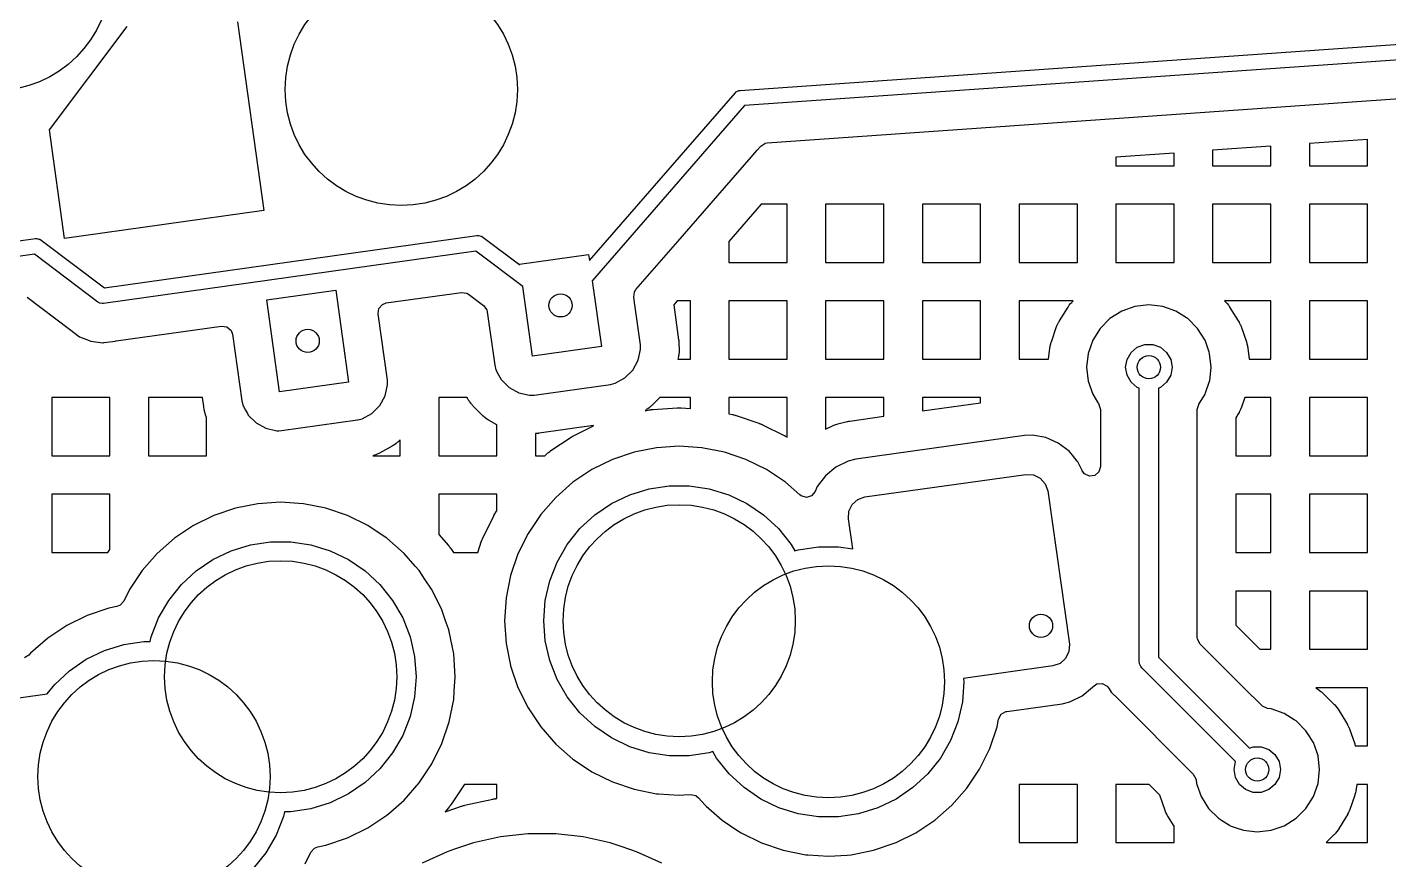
# Model space of a CAD drawing. Extents: x 2.49 to 8.57, y -5.87 to -1.87.
# Drawn here: x 3.616 to 4.308, y -4.379 to -3.956 of the extents above; entities that cross this region are included whole.
import ezdxf

# ---------------------------------------------------------------- set-up
doc = ezdxf.new("R2010")
doc.units = 0
doc.header["$MEASUREMENT"] = 0
doc.layers.add('BLACK', color=7, linetype='CONTINUOUS')

msp = doc.modelspace()

# ---------------------------------------------------------------- linework, layer by layer
at = {"layer": 'BLACK', "linetype": 'CONTINUOUS'}
for p, q in [((3.72276, -3.95286), (3.73623, -4.04871)), ((3.6271, -4.00772), (3.66674, -3.95511)), ((3.97856, -3.98767), (4.43261, -3.95592)), ((4.43479, -3.96366), (3.98074, -3.99541)), ((3.90182, -4.0742), (3.97587, -3.98901)), ((3.97587, -3.98901), (3.97643, -3.98848)), ((3.97643, -3.98848), (3.9778, -3.9878)), ((3.9778, -3.9878), (3.97856, -3.98767)), ((3.98074, -3.99541), (3.90327, -4.08453)), ((3.99227, -4.01436), (4.32616, -3.99101)), ((3.63486, -4.06296), (3.6271, -4.00772)), ((3.98706, -4.01817), (3.98893, -4.01602)), ((3.98893, -4.01602), (3.99095, -4.01473)), ((3.99095, -4.01473), (3.99125, -4.01454)), ((3.99125, -4.01454), (3.99227, -4.01436)), ((4.24843, -4.0161), (4.21882, -4.01817)), ((4.24843, -4.02598), (4.24843, -4.0161)), ((4.29764, -4.01266), (4.26804, -4.01473)), ((4.26804, -4.01473), (4.26804, -4.02598)), ((4.29764, -4.02598), (4.29764, -4.01266)), ((3.94678, -4.06451), (3.98407, -4.02161)), ((3.98407, -4.02161), (3.98706, -4.01817)), ((4.19922, -4.01954), (4.16961, -4.02161)), ((4.16961, -4.02161), (4.16961, -4.02598)), ((4.19922, -4.02598), (4.19922, -4.01954)), ((4.21882, -4.01817), (4.21882, -4.02598)), ((4.16961, -4.02598), (4.19922, -4.02598)), ((4.21882, -4.02598), (4.24843, -4.02598)), ((4.26804, -4.02598), (4.29764, -4.02598)), ((3.73623, -4.04871), (3.63486, -4.06296)), ((3.98921, -4.04559), (3.97276, -4.06451)), ((4.00237, -4.04559), (3.98921, -4.04559)), ((4.00237, -4.0752), (4.00237, -4.04559)), ((4.05158, -4.04559), (4.02197, -4.04559)), ((4.02197, -4.04559), (4.02197, -4.0752)), ((4.05158, -4.0752), (4.05158, -4.04559)), ((4.10079, -4.04559), (4.07119, -4.04559)), ((4.07119, -4.04559), (4.07119, -4.0752)), ((4.10079, -4.0752), (4.10079, -4.04559)), ((4.15001, -4.04559), (4.1204, -4.04559)), ((4.1204, -4.04559), (4.1204, -4.0752)), ((4.15001, -4.0752), (4.15001, -4.04559)), ((4.19922, -4.04559), (4.16961, -4.04559)), ((4.16961, -4.04559), (4.16961, -4.0752)), ((4.19922, -4.0752), (4.19922, -4.04559)), ((4.24843, -4.04559), (4.21882, -4.04559)), ((4.21882, -4.04559), (4.21882, -4.0752)), ((4.24843, -4.0752), (4.24843, -4.04559)), ((4.29764, -4.04559), (4.26804, -4.04559)), ((4.26804, -4.04559), (4.26804, -4.0752)), ((4.29764, -4.0752), (4.29764, -4.04559)), ((3.20281, -4.12169), (3.62, -4.06306)), ((3.62, -4.06306), (3.62077, -4.06303)), ((3.62077, -4.06303), (3.62181, -4.0633)), ((3.62181, -4.0633), (3.62225, -4.06341)), ((3.62225, -4.06341), (3.62291, -4.06382)), ((3.62291, -4.06382), (3.6552, -4.08815)), ((3.6552, -4.08815), (3.84459, -4.06153)), ((3.84459, -4.06153), (3.84537, -4.0615)), ((3.84537, -4.0615), (3.84655, -4.0618)), ((3.84655, -4.0618), (3.84685, -4.06188)), ((3.84685, -4.06188), (3.84751, -4.06229)), ((3.84751, -4.06229), (3.86636, -4.07649)), ((3.92549, -4.089), (3.94678, -4.06451)), ((3.97276, -4.06451), (3.97276, -4.0752)), ((3.61948, -4.07109), (3.20552, -4.12926)), ((3.65177, -4.09542), (3.61948, -4.07109)), ((3.84408, -4.06956), (3.65468, -4.09617)), ((3.86791, -4.08751), (3.84408, -4.06956)), ((3.86631, -4.07615), (3.9014, -4.07122)), ((3.9014, -4.07122), (3.90182, -4.0742)), ((3.86636, -4.07649), (3.86631, -4.07615)), ((3.97276, -4.0752), (4.00237, -4.0752)), ((4.02197, -4.0752), (4.05158, -4.0752)), ((4.07119, -4.0752), (4.10079, -4.0752)), ((4.1204, -4.0752), (4.15001, -4.0752)), ((4.16961, -4.0752), (4.19922, -4.0752)), ((4.21882, -4.0752), (4.24843, -4.0752)), ((4.26804, -4.0752), (4.29764, -4.0752)), ((3.90327, -4.08453), (3.90797, -4.11801)), ((3.61575, -4.09295), (3.63728, -4.10918)), ((3.73765, -4.09423), (3.77274, -4.0893)), ((3.77274, -4.0893), (3.77932, -4.13609)), ((3.79849, -4.09586), (3.83673, -4.09049)), ((3.83673, -4.09049), (3.83945, -4.09089)), ((3.83945, -4.09089), (3.84035, -4.09142)), ((3.84035, -4.09142), (3.84788, -4.09709)), ((3.87289, -4.12294), (3.86791, -4.08751)), ((3.92434, -4.09288), (3.92474, -4.09016)), ((3.92489, -4.0968), (3.92434, -4.09288)), ((3.92474, -4.09016), (3.92549, -4.089)), ((3.65242, -4.09582), (3.65177, -4.09542)), ((3.65273, -4.0959), (3.65242, -4.09582)), ((3.65391, -4.0962), (3.65273, -4.0959)), ((3.65468, -4.09617), (3.65391, -4.0962)), ((3.74423, -4.14102), (3.73765, -4.09423)), ((3.79434, -4.10137), (3.79474, -4.09865)), ((3.79474, -4.09865), (3.79655, -4.09658)), ((3.79655, -4.09658), (3.79849, -4.09586)), ((3.84788, -4.09709), (3.84792, -4.09712)), ((3.84792, -4.09712), (3.84956, -4.09933)), ((3.84956, -4.09933), (3.84981, -4.10034)), ((3.92775, -4.11713), (3.92489, -4.0968)), ((3.94643, -4.0948), (3.94469, -4.0968)), ((3.94469, -4.0968), (3.9472, -4.11466)), ((3.95316, -4.0948), (3.94643, -4.0948)), ((3.95316, -4.12441), (3.95316, -4.0948)), ((4.00237, -4.0948), (3.97276, -4.0948)), ((3.97276, -4.0948), (3.97276, -4.12441)), ((4.00237, -4.12441), (4.00237, -4.0948)), ((4.05158, -4.0948), (4.02197, -4.0948)), ((4.02197, -4.0948), (4.02197, -4.12441)), ((4.05158, -4.12441), (4.05158, -4.0948)), ((4.10079, -4.0948), (4.07119, -4.0948)), ((4.07119, -4.0948), (4.07119, -4.12441)), ((4.10079, -4.12441), (4.10079, -4.0948)), ((4.14786, -4.0948), (4.1204, -4.0948)), ((4.1204, -4.0948), (4.1204, -4.12441)), ((4.14091, -4.10486), (4.14527, -4.09791)), ((4.14527, -4.09791), (4.14543, -4.09768)), ((4.14543, -4.09768), (4.14575, -4.09723)), ((4.14575, -4.09723), (4.14591, -4.09701)), ((4.14591, -4.09701), (4.1466, -4.09615)), ((4.1466, -4.09615), (4.14677, -4.09594)), ((4.14677, -4.09594), (4.14714, -4.09553)), ((4.14714, -4.09553), (4.14733, -4.09533)), ((4.14733, -4.09533), (4.14786, -4.0948)), ((4.17262, -4.10001), (4.1666, -4.10379)), ((4.17932, -4.09766), (4.17262, -4.10001)), ((4.18638, -4.09687), (4.17932, -4.09766)), ((4.17932, -4.09766), (4.17932, -4.09766)), ((4.19344, -4.09766), (4.18638, -4.09687)), ((4.18638, -4.09687), (4.18638, -4.09687)), ((4.20014, -4.10001), (4.19344, -4.09766)), ((4.19344, -4.09766), (4.19344, -4.09766)), ((4.20547, -4.10335), (4.20014, -4.10001)), ((4.24843, -4.0948), (4.2249, -4.0948)), ((4.2249, -4.0948), (4.22543, -4.09533)), ((4.22543, -4.09533), (4.22562, -4.09553)), ((4.22562, -4.09553), (4.22598, -4.09594)), ((4.22598, -4.09594), (4.22616, -4.09615)), ((4.22616, -4.09615), (4.22685, -4.09701)), ((4.22685, -4.09701), (4.22701, -4.09723)), ((4.22701, -4.09723), (4.22733, -4.09768)), ((4.22733, -4.09768), (4.22748, -4.09791)), ((4.22748, -4.09791), (4.23185, -4.10486)), ((4.24843, -4.12441), (4.24843, -4.0948)), ((4.29764, -4.0948), (4.26804, -4.0948)), ((4.26804, -4.0948), (4.26804, -4.12441)), ((4.29764, -4.12441), (4.29764, -4.0948)), ((3.79909, -4.13521), (3.79434, -4.10137)), ((3.84981, -4.10034), (3.85364, -4.12755)), ((4.13979, -4.10706), (4.1399, -4.10681)), ((4.1399, -4.10681), (4.14038, -4.10582)), ((4.14038, -4.10582), (4.1405, -4.10558)), ((4.1405, -4.10558), (4.14077, -4.10509)), ((4.14077, -4.10509), (4.14091, -4.10486)), ((4.1666, -4.10379), (4.16158, -4.10881)), ((4.20615, -4.10379), (4.20547, -4.10335)), ((4.21117, -4.10881), (4.20615, -4.10379)), ((4.23185, -4.10486), (4.23199, -4.10509)), ((4.23199, -4.10509), (4.23225, -4.10558)), ((4.23225, -4.10558), (4.23238, -4.10582)), ((4.23238, -4.10582), (4.23286, -4.10681)), ((4.23286, -4.10681), (4.23297, -4.10706)), ((3.63728, -4.10918), (3.63729, -4.10918)), ((3.63729, -4.10918), (3.64239, -4.11303)), ((3.64239, -4.11303), (3.64239, -4.11303)), ((3.64239, -4.11303), (3.6451, -4.11412)), ((3.66105, -4.11518), (3.71471, -4.10763)), ((3.71471, -4.10763), (3.71743, -4.10804)), ((3.71743, -4.10804), (3.7195, -4.10984)), ((3.7195, -4.10984), (3.72022, -4.11179)), ((3.72022, -4.11179), (3.72498, -4.14563)), ((4.13677, -4.11557), (4.13948, -4.10783)), ((4.13948, -4.10783), (4.13958, -4.10757)), ((4.13958, -4.10757), (4.13979, -4.10706)), ((4.16158, -4.10881), (4.1578, -4.11482)), ((4.21333, -4.11224), (4.21117, -4.10881)), ((4.21485, -4.11466), (4.21333, -4.11224)), ((4.23297, -4.10706), (4.23318, -4.10757)), ((4.23318, -4.10757), (4.23328, -4.10783)), ((4.23328, -4.10783), (4.23599, -4.11557)), ((3.6451, -4.11412), (3.6451, -4.11412)), ((3.6451, -4.11412), (3.64816, -4.11536)), ((3.64816, -4.11536), (3.64816, -4.11536)), ((3.64816, -4.11536), (3.65425, -4.11611)), ((3.65425, -4.11611), (3.65444, -4.11613)), ((3.65444, -4.11613), (3.65446, -4.11614)), ((3.65446, -4.11614), (3.65481, -4.11605)), ((3.65481, -4.11605), (3.65493, -4.11604)), ((3.65493, -4.11604), (3.65632, -4.11584)), ((3.65632, -4.11584), (3.66051, -4.11525)), ((3.66051, -4.11525), (3.66105, -4.11518)), ((3.66051, -4.11525), (3.66051, -4.11525)), ((3.66105, -4.11518), (3.66105, -4.11518)), ((3.90797, -4.11801), (3.87289, -4.12294)), ((3.9266, -4.12502), (3.92783, -4.11949)), ((3.92783, -4.11949), (3.92775, -4.11713)), ((3.9472, -4.11466), (3.94722, -4.11479)), ((3.94722, -4.11479), (3.94725, -4.11505)), ((3.94725, -4.11505), (3.94726, -4.11518)), ((3.94726, -4.11518), (3.94731, -4.11571)), ((3.94741, -4.12069), (3.94729, -4.12191)), ((3.94731, -4.11571), (3.94732, -4.11584)), ((3.94732, -4.11584), (3.94733, -4.1161)), ((3.94733, -4.1161), (3.94734, -4.11623)), ((3.94734, -4.11623), (3.94744, -4.11946)), ((3.94742, -4.12038), (3.94741, -4.12069)), ((3.94744, -4.11977), (3.94742, -4.12038)), ((3.94744, -4.11946), (3.94744, -4.11977)), ((4.1354, -4.12441), (4.13604, -4.11878)), ((4.13604, -4.11878), (4.13608, -4.11851)), ((4.13608, -4.11851), (4.13617, -4.11797)), ((4.13617, -4.11797), (4.13622, -4.1177)), ((4.13622, -4.1177), (4.13647, -4.11663)), ((4.13647, -4.11663), (4.13653, -4.11636)), ((4.13653, -4.11636), (4.13669, -4.11583)), ((4.13669, -4.11583), (4.13677, -4.11557)), ((4.1578, -4.11482), (4.15546, -4.12152)), ((4.17733, -4.12099), (4.18047, -4.11835)), ((4.18047, -4.11835), (4.18433, -4.11695)), ((4.18433, -4.11695), (4.18843, -4.11695)), ((4.18843, -4.11695), (4.19228, -4.11835)), ((4.19228, -4.11835), (4.19543, -4.12099)), ((4.21495, -4.11482), (4.21485, -4.11466)), ((4.21709, -4.12093), (4.21495, -4.11482)), ((4.23599, -4.11557), (4.23607, -4.11583)), ((4.23607, -4.11583), (4.23622, -4.11636)), ((4.23622, -4.11636), (4.23629, -4.11663)), ((4.23629, -4.11663), (4.23654, -4.1177)), ((4.23654, -4.1177), (4.23659, -4.11797)), ((4.23659, -4.11797), (4.23668, -4.11851)), ((4.23668, -4.11851), (4.23672, -4.11878)), ((4.23672, -4.11878), (4.23735, -4.12441)), ((3.85364, -4.12755), (3.85421, -4.12984)), ((3.92387, -4.12999), (3.9266, -4.12502)), ((3.9471, -4.12312), (3.94682, -4.12441)), ((3.94682, -4.12441), (3.95316, -4.12441)), ((3.94716, -4.12282), (3.9471, -4.12312)), ((3.94725, -4.12221), (3.94716, -4.12282)), ((3.94729, -4.12191), (3.94725, -4.12221)), ((3.97276, -4.12441), (4.00237, -4.12441)), ((4.02197, -4.12441), (4.05158, -4.12441)), ((4.07119, -4.12441), (4.10079, -4.12441)), ((4.1204, -4.12441), (4.1354, -4.12441)), ((4.15546, -4.12152), (4.15466, -4.12858)), ((4.15546, -4.12152), (4.15546, -4.12152)), ((4.17457, -4.12858), (4.17528, -4.12454)), ((4.17528, -4.12454), (4.17733, -4.12099)), ((4.19543, -4.12099), (4.19748, -4.12454)), ((4.19748, -4.12454), (4.19819, -4.12858)), ((4.2173, -4.12152), (4.21709, -4.12093)), ((4.21809, -4.12858), (4.2173, -4.12152)), ((4.2173, -4.12152), (4.2173, -4.12152)), ((4.23735, -4.12441), (4.24843, -4.12441)), ((4.26804, -4.12441), (4.29764, -4.12441)), ((3.85421, -4.12984), (3.85421, -4.12984)), ((3.85421, -4.12984), (3.85421, -4.12984)), ((3.85421, -4.12984), (3.85559, -4.13238)), ((3.85559, -4.13238), (3.85689, -4.13478)), ((3.91487, -4.13668), (3.91985, -4.13398)), ((3.91985, -4.13398), (3.92387, -4.12999)), ((4.15466, -4.12858), (4.15466, -4.12858)), ((4.15466, -4.12858), (4.15546, -4.13564)), ((4.17528, -4.13262), (4.17457, -4.12858)), ((4.17733, -4.13617), (4.17528, -4.13262)), ((4.19748, -4.13262), (4.19543, -4.13617)), ((4.19819, -4.12858), (4.19748, -4.13262)), ((4.21732, -4.13543), (4.21809, -4.12858)), ((4.21809, -4.12858), (4.21809, -4.12858)), ((3.77932, -4.13609), (3.74423, -4.14102)), ((3.79795, -4.1431), (3.79917, -4.13757)), ((3.7991, -4.13543), (3.79909, -4.13521)), ((3.79917, -4.13746), (3.7991, -4.13543)), ((3.79917, -4.13757), (3.79917, -4.13746)), ((3.85689, -4.13478), (3.85691, -4.13482)), ((3.85691, -4.13482), (3.86091, -4.13884)), ((3.86091, -4.13884), (3.86587, -4.14157)), ((3.86587, -4.14157), (3.8714, -4.14279)), ((3.87376, -4.14271), (3.91258, -4.13726)), ((3.91258, -4.13726), (3.91487, -4.13668)), ((4.15546, -4.13564), (4.15546, -4.13564)), ((4.15546, -4.13564), (4.1578, -4.14234)), ((4.18047, -4.13881), (4.17733, -4.13617)), ((4.18146, -4.13917), (4.18047, -4.13881)), ((4.18146, -4.27819), (4.18146, -4.13917)), ((4.19228, -4.13881), (4.1913, -4.13917)), ((4.1913, -4.13917), (4.1913, -4.27615)), ((4.19543, -4.13617), (4.19228, -4.13881)), ((4.21495, -4.14234), (4.21522, -4.14157)), ((4.21522, -4.14157), (4.2173, -4.13564)), ((4.2173, -4.13564), (4.21732, -4.13543)), ((3.65788, -4.14402), (3.62827, -4.14402)), ((3.62827, -4.14402), (3.62827, -4.17362)), ((3.65788, -4.17362), (3.65788, -4.14402)), ((3.70495, -4.14402), (3.67749, -4.14402)), ((3.67749, -4.14402), (3.67749, -4.17362)), ((3.7056, -4.14862), (3.70495, -4.14402)), ((3.72498, -4.14563), (3.72556, -4.14792)), ((3.72556, -4.14792), (3.72556, -4.14792)), ((3.72556, -4.14792), (3.72556, -4.14792)), ((3.72556, -4.14792), (3.72688, -4.15035)), ((3.7912, -4.15206), (3.79522, -4.14807)), ((3.79522, -4.14807), (3.79795, -4.1431)), ((3.8396, -4.14402), (3.82512, -4.14402)), ((3.82512, -4.14402), (3.82512, -4.17362)), ((3.84001, -4.14477), (3.8396, -4.14402)), ((3.84018, -4.14507), (3.84001, -4.14477)), ((3.84056, -4.14567), (3.84018, -4.14507)), ((3.84076, -4.14595), (3.84056, -4.14567)), ((3.8416, -4.14708), (3.84076, -4.14595)), ((3.84182, -4.14735), (3.8416, -4.14708)), ((3.84227, -4.14788), (3.84182, -4.14735)), ((3.84251, -4.14814), (3.84227, -4.14788)), ((3.84504, -4.15069), (3.84251, -4.14814)), ((3.8714, -4.14279), (3.87249, -4.14275)), ((3.8714, -4.14279), (3.8714, -4.14279)), ((3.8714, -4.14279), (3.8714, -4.14279)), ((3.87249, -4.14275), (3.87376, -4.14271)), ((3.93318, -4.14838), (3.93292, -4.14862)), ((3.93757, -4.14402), (3.93318, -4.14838)), ((3.95316, -4.14402), (3.93757, -4.14402)), ((3.95316, -4.1495), (3.95316, -4.14402)), ((4.00237, -4.14402), (3.97276, -4.14402)), ((3.97276, -4.14402), (3.97276, -4.15227)), ((4.00237, -4.16007), (4.00237, -4.14402)), ((4.05158, -4.14402), (4.02197, -4.14402)), ((4.02197, -4.14402), (4.02197, -4.16007)), ((4.05158, -4.15079), (4.05158, -4.14402)), ((4.10079, -4.14402), (4.07119, -4.14402)), ((4.07119, -4.14402), (4.07119, -4.15079)), ((4.07119, -4.15079), (4.10079, -4.14663)), ((4.10079, -4.14663), (4.10079, -4.14402)), ((4.1578, -4.14234), (4.16027, -4.14626)), ((4.16027, -4.14626), (4.16078, -4.14708)), ((4.16078, -4.14708), (4.161, -4.14744)), ((4.161, -4.14744), (4.16175, -4.15003)), ((4.211, -4.15003), (4.21175, -4.14744)), ((4.21175, -4.14744), (4.2118, -4.14736)), ((4.2118, -4.14736), (4.21411, -4.14368)), ((4.21411, -4.14368), (4.21495, -4.14234)), ((4.23514, -4.14402), (4.23328, -4.14934)), ((4.24843, -4.14402), (4.23514, -4.14402)), ((4.24843, -4.17362), (4.24843, -4.14402)), ((4.29764, -4.14402), (4.26804, -4.14402)), ((4.26804, -4.14402), (4.26804, -4.17362)), ((4.29764, -4.17362), (4.29764, -4.14402)), ((3.70562, -4.14875), (3.7056, -4.14862)), ((3.70566, -4.149), (3.70562, -4.14875)), ((3.70569, -4.14913), (3.70566, -4.149)), ((3.70579, -4.14965), (3.70569, -4.14913)), ((3.70581, -4.14978), (3.70579, -4.14965)), ((3.70587, -4.15003), (3.70581, -4.14978)), ((3.7059, -4.15016), (3.70587, -4.15003)), ((3.70669, -4.1533), (3.7059, -4.15016)), ((3.70678, -4.15359), (3.70669, -4.1533)), ((3.70696, -4.15418), (3.70678, -4.15359)), ((3.70706, -4.15447), (3.70696, -4.15418)), ((3.70709, -4.15454), (3.70706, -4.15447)), ((3.70709, -4.17362), (3.70709, -4.15454)), ((3.72688, -4.15035), (3.72781, -4.15207)), ((3.72781, -4.15207), (3.72825, -4.1529)), ((3.72825, -4.1529), (3.73225, -4.15692)), ((3.74511, -4.16079), (3.78384, -4.15535)), ((3.78384, -4.15535), (3.78393, -4.15534)), ((3.78393, -4.15534), (3.78622, -4.15476)), ((3.78393, -4.15534), (3.78393, -4.15534)), ((3.78393, -4.15534), (3.78393, -4.15534)), ((3.78622, -4.15476), (3.7912, -4.15206)), ((3.84662, -4.15227), (3.84504, -4.15069)), ((3.84749, -4.15315), (3.84662, -4.15227)), ((3.84775, -4.15339), (3.84749, -4.15315)), ((3.84828, -4.15385), (3.84775, -4.15339)), ((3.84855, -4.15407), (3.84828, -4.15385)), ((3.84967, -4.15492), (3.84855, -4.15407)), ((3.84995, -4.15512), (3.84967, -4.15492)), ((3.85054, -4.1555), (3.84995, -4.15512)), ((3.93015, -4.15069), (3.93237, -4.15024)), ((3.9307, -4.15033), (3.93015, -4.15069)), ((3.93099, -4.15013), (3.9307, -4.15033)), ((3.93212, -4.1493), (3.93099, -4.15013)), ((3.93239, -4.14908), (3.93212, -4.1493)), ((3.93237, -4.15024), (3.93252, -4.15022)), ((3.93292, -4.14862), (3.93239, -4.14908)), ((3.93252, -4.15022), (3.93284, -4.15016)), ((3.93284, -4.15016), (3.933, -4.15014)), ((3.933, -4.15014), (3.93364, -4.15006)), ((3.93364, -4.15006), (3.93379, -4.15004)), ((3.93379, -4.15004), (3.93412, -4.15001)), ((3.93412, -4.15001), (3.93427, -4.14999)), ((3.93427, -4.14999), (3.94651, -4.14919)), ((3.94651, -4.14919), (3.94666, -4.14918)), ((3.94666, -4.14918), (3.94699, -4.14917)), ((3.94699, -4.14917), (3.94715, -4.14917)), ((3.94715, -4.14917), (3.94779, -4.14917)), ((3.94779, -4.14917), (3.94795, -4.14917)), ((3.94795, -4.14917), (3.94827, -4.14918)), ((3.94827, -4.14918), (3.94843, -4.14919)), ((3.94843, -4.14919), (3.95316, -4.1495)), ((3.97276, -4.15227), (3.97459, -4.15263)), ((3.97459, -4.15263), (3.97474, -4.15267)), ((3.97474, -4.15267), (3.97506, -4.15274)), ((3.97506, -4.15274), (3.97521, -4.15278)), ((3.97521, -4.15278), (3.97583, -4.15295)), ((3.97583, -4.15295), (3.97599, -4.15299)), ((3.97599, -4.15299), (3.97629, -4.15308)), ((3.97629, -4.15308), (3.97645, -4.15313)), ((3.97645, -4.15313), (3.98805, -4.15707)), ((4.03432, -4.15597), (4.05158, -4.15354)), ((4.05158, -4.15354), (4.05158, -4.15079)), ((4.16175, -4.15003), (4.16175, -4.17915)), ((4.211, -4.15428), (4.211, -4.15003)), ((4.211, -4.22284), (4.211, -4.15428)), ((4.23185, -4.15231), (4.23061, -4.15428)), ((4.23061, -4.15428), (4.23061, -4.17362)), ((4.23199, -4.15207), (4.23185, -4.15231)), ((4.23225, -4.15159), (4.23199, -4.15207)), ((4.23238, -4.15135), (4.23225, -4.15159)), ((4.23286, -4.15035), (4.23238, -4.15135)), ((4.23297, -4.1501), (4.23286, -4.15035)), ((4.23318, -4.14959), (4.23297, -4.1501)), ((4.23328, -4.14934), (4.23318, -4.14959)), ((3.73225, -4.15692), (3.73721, -4.15965)), ((3.73721, -4.15965), (3.74275, -4.16087)), ((3.74275, -4.16087), (3.74384, -4.16084)), ((3.74275, -4.16087), (3.74275, -4.16087)), ((3.74275, -4.16087), (3.74275, -4.16087)), ((3.74384, -4.16084), (3.74511, -4.16079)), ((3.85084, -4.15568), (3.85054, -4.1555)), ((3.85473, -4.15782), (3.85084, -4.15568)), ((3.85473, -4.16231), (3.85473, -4.15782)), ((3.85473, -4.17362), (3.85473, -4.16231)), ((3.87466, -4.1623), (3.87434, -4.16231)), ((3.87434, -4.16231), (3.87434, -4.17362)), ((3.87479, -4.16229), (3.87466, -4.1623)), ((3.87506, -4.16228), (3.87479, -4.16229)), ((3.87519, -4.16227), (3.87506, -4.16228)), ((3.87571, -4.16222), (3.87519, -4.16227)), ((3.87584, -4.16221), (3.87571, -4.16222)), ((3.8761, -4.16218), (3.87584, -4.16221)), ((3.87623, -4.16216), (3.8761, -4.16218)), ((3.90394, -4.15827), (3.87623, -4.16216)), ((3.89411, -4.16323), (3.90394, -4.15838)), ((3.90394, -4.15838), (3.90394, -4.15827)), ((3.98805, -4.15707), (3.9882, -4.15713)), ((3.9882, -4.15713), (3.9885, -4.15724)), ((3.9885, -4.15724), (3.98865, -4.1573)), ((3.98865, -4.1573), (3.98925, -4.15754)), ((3.98925, -4.15754), (3.98939, -4.15761)), ((3.98939, -4.15761), (3.98969, -4.15774)), ((3.98969, -4.15774), (3.98983, -4.15781)), ((3.98983, -4.15781), (4.00082, -4.16323)), ((4.00237, -4.16411), (4.00237, -4.16007)), ((4.02197, -4.16007), (4.02512, -4.15851)), ((4.02512, -4.15851), (4.02537, -4.1584)), ((4.02537, -4.1584), (4.02586, -4.15819)), ((4.02586, -4.15819), (4.02611, -4.15809)), ((4.02611, -4.15809), (4.02711, -4.15772)), ((4.02711, -4.15772), (4.02736, -4.15764)), ((4.02736, -4.15764), (4.02788, -4.15748)), ((4.02788, -4.15748), (4.02813, -4.15741)), ((4.02813, -4.15741), (4.03285, -4.15625)), ((4.03285, -4.15625), (4.03297, -4.15622)), ((4.03297, -4.15622), (4.03321, -4.15617)), ((4.03321, -4.15617), (4.03333, -4.15615)), ((4.03333, -4.15615), (4.03382, -4.15605)), ((4.03382, -4.15605), (4.03395, -4.15603)), ((4.03395, -4.15603), (4.03419, -4.15599)), ((4.03419, -4.15599), (4.03432, -4.15597)), ((3.80115, -4.16897), (3.79502, -4.17229)), ((3.80145, -4.16879), (3.80115, -4.16897)), ((3.80205, -4.16841), (3.80145, -4.16879)), ((3.80233, -4.16821), (3.80205, -4.16841)), ((3.80346, -4.16738), (3.80233, -4.16821)), ((3.80373, -4.16716), (3.80346, -4.16738)), ((3.80426, -4.1667), (3.80373, -4.16716)), ((3.80452, -4.16646), (3.80426, -4.1667)), ((3.80552, -4.16547), (3.80452, -4.16646)), ((3.80552, -4.17362), (3.80552, -4.16547)), ((3.88225, -4.171), (3.89245, -4.16419)), ((3.89245, -4.16419), (3.89258, -4.16411)), ((3.89258, -4.16411), (3.89285, -4.16393)), ((3.89285, -4.16393), (3.89299, -4.16385)), ((3.89299, -4.16385), (3.89355, -4.16353)), ((3.89355, -4.16353), (3.89369, -4.16345)), ((3.89369, -4.16345), (3.89397, -4.1633)), ((3.89397, -4.1633), (3.89411, -4.16323)), ((3.94747, -4.16878), (3.93588, -4.16954)), ((3.95906, -4.16954), (3.94747, -4.16878)), ((3.94747, -4.16878), (3.94747, -4.16878)), ((4.00082, -4.16323), (4.00096, -4.1633)), ((4.00096, -4.1633), (4.00125, -4.16345)), ((4.00125, -4.16345), (4.00139, -4.16353)), ((4.00139, -4.16353), (4.00195, -4.16385)), ((4.00195, -4.16385), (4.00208, -4.16394)), ((4.00208, -4.16394), (4.00236, -4.16411)), ((4.00236, -4.16411), (4.00237, -4.16411)), ((4.12306, -4.1633), (4.03729, -4.17535)), ((4.12713, -4.16314), (4.12306, -4.1633)), ((4.12306, -4.1633), (4.12306, -4.1633)), ((4.12801, -4.1633), (4.12713, -4.16314)), ((4.13392, -4.16438), (4.12801, -4.1633)), ((4.14025, -4.16715), (4.13392, -4.16438)), ((4.14577, -4.17131), (4.14025, -4.16715)), ((3.62827, -4.17362), (3.65788, -4.17362)), ((3.67749, -4.17362), (3.70709, -4.17362)), ((3.79189, -4.17354), (3.79161, -4.17362)), ((3.79161, -4.17362), (3.80552, -4.17362)), ((3.79248, -4.17335), (3.79189, -4.17354)), ((3.79277, -4.17325), (3.79248, -4.17335)), ((3.79391, -4.17281), (3.79277, -4.17325)), ((3.79419, -4.17269), (3.79391, -4.17281)), ((3.79475, -4.17243), (3.79419, -4.17269)), ((3.79502, -4.17229), (3.79475, -4.17243)), ((3.82512, -4.17362), (3.85473, -4.17362)), ((3.87434, -4.17362), (3.87907, -4.17362)), ((3.87907, -4.17362), (3.88073, -4.17217)), ((3.88073, -4.17217), (3.88085, -4.17207)), ((3.88085, -4.17207), (3.8811, -4.17186)), ((3.8811, -4.17186), (3.88122, -4.17177)), ((3.88122, -4.17177), (3.88173, -4.17137)), ((3.88173, -4.17137), (3.88186, -4.17128)), ((3.88186, -4.17128), (3.88212, -4.17109)), ((3.88212, -4.17109), (3.88225, -4.171)), ((3.91349, -4.17554), (3.90307, -4.18067)), ((3.92449, -4.1718), (3.91349, -4.17554)), ((3.93588, -4.16954), (3.92449, -4.1718)), ((3.92449, -4.1718), (3.92449, -4.1718)), ((3.93588, -4.16954), (3.93588, -4.16954)), ((3.93588, -4.16954), (3.93588, -4.16954)), ((3.93588, -4.16954), (3.93588, -4.16954)), ((3.93588, -4.16954), (3.93588, -4.16954)), ((3.97045, -4.1718), (3.95906, -4.16954)), ((3.95906, -4.16954), (3.95906, -4.16954)), ((3.95906, -4.16954), (3.95906, -4.16954)), ((3.98145, -4.17554), (3.97045, -4.1718)), ((3.97045, -4.1718), (3.97045, -4.1718)), ((3.97045, -4.1718), (3.97045, -4.1718)), ((3.99186, -4.18067), (3.98145, -4.17554)), ((4.03729, -4.17535), (4.03334, -4.17632)), ((4.03729, -4.17535), (4.03729, -4.17535)), ((4.14746, -4.17335), (4.14577, -4.17131)), ((4.14994, -4.17635), (4.14746, -4.17335)), ((4.23061, -4.17362), (4.24843, -4.17362)), ((4.26804, -4.17362), (4.29764, -4.17362)), ((3.90307, -4.18067), (3.89341, -4.18712)), ((4.00152, -4.18712), (3.99186, -4.18067)), ((3.99186, -4.18067), (3.99186, -4.18067)), ((4.02715, -4.17939), (4.02183, -4.1838)), ((4.03334, -4.17632), (4.02715, -4.17939)), ((4.02715, -4.17939), (4.02715, -4.17939)), ((4.03334, -4.17632), (4.03334, -4.17632)), ((4.04198, -4.19459), (4.12386, -4.18308)), ((4.12386, -4.18308), (4.12769, -4.1833)), ((4.15018, -4.17663), (4.14994, -4.17635)), ((4.15241, -4.18114), (4.15018, -4.17663)), ((4.1525, -4.18131), (4.15241, -4.18114)), ((4.15367, -4.18284), (4.1525, -4.18131)), ((4.15618, -4.18398), (4.15367, -4.18284)), ((4.16098, -4.18179), (4.1589, -4.18359)), ((4.16175, -4.17915), (4.16098, -4.18179)), ((3.89341, -4.18712), (3.88468, -4.19478)), ((3.93214, -4.1904), (3.94232, -4.18886)), ((3.94232, -4.18886), (3.95262, -4.18886)), ((3.95262, -4.18886), (3.9628, -4.1904)), ((4.00887, -4.19357), (4.00152, -4.18712)), ((4.01768, -4.18931), (4.01656, -4.19186)), ((4.02183, -4.1838), (4.01768, -4.18931)), ((4.01768, -4.18931), (4.01768, -4.18931)), ((4.02183, -4.1838), (4.02183, -4.1838)), ((4.12769, -4.1833), (4.13115, -4.18497)), ((4.13115, -4.18497), (4.13371, -4.18783)), ((4.13371, -4.18783), (4.13497, -4.19146)), ((4.1589, -4.18359), (4.15618, -4.18398)), ((3.65788, -4.19323), (3.62827, -4.19323)), ((3.62827, -4.19323), (3.62827, -4.22284)), ((3.65788, -4.22128), (3.65788, -4.19323)), ((3.85473, -4.19323), (3.82512, -4.19323)), ((3.82512, -4.19323), (3.82512, -4.21361)), ((3.85473, -4.20159), (3.85473, -4.19323)), ((3.88468, -4.19478), (3.87702, -4.20352)), ((3.91302, -4.1979), (3.9223, -4.19343)), ((3.9223, -4.19343), (3.93214, -4.1904)), ((3.9628, -4.1904), (3.97264, -4.19343)), ((3.97264, -4.19343), (3.98192, -4.1979)), ((4.00951, -4.19405), (4.00887, -4.19357)), ((4.01216, -4.19478), (4.00951, -4.19405)), ((4.01479, -4.19397), (4.01216, -4.19478)), ((4.01656, -4.19186), (4.01479, -4.19397)), ((4.03549, -4.19841), (4.03836, -4.19585)), ((4.03836, -4.19585), (4.04198, -4.19459)), ((4.13497, -4.19146), (4.14593, -4.26943)), ((4.24843, -4.19323), (4.23061, -4.19323)), ((4.23061, -4.19323), (4.23061, -4.22284)), ((4.24843, -4.22284), (4.24843, -4.19323)), ((4.29764, -4.19323), (4.26804, -4.19323)), ((4.26804, -4.19323), (4.26804, -4.22284)), ((4.29764, -4.22284), (4.29764, -4.19323)), ((3.72175, -4.20029), (3.71076, -4.20403)), ((3.73314, -4.19803), (3.72175, -4.20029)), ((3.72175, -4.20029), (3.72175, -4.20029)), ((3.73315, -4.19803), (3.73314, -4.19803)), ((3.74473, -4.19727), (3.73315, -4.19803)), ((3.73315, -4.19803), (3.73315, -4.19803)), ((3.73315, -4.19803), (3.73315, -4.19803)), ((3.73315, -4.19803), (3.73315, -4.19803)), ((3.74474, -4.19727), (3.74473, -4.19727)), ((3.75632, -4.19803), (3.74474, -4.19727)), ((3.76772, -4.20029), (3.75632, -4.19803)), ((3.75632, -4.19803), (3.75632, -4.19803)), ((3.75632, -4.19803), (3.75632, -4.19803)), ((3.77871, -4.20403), (3.76772, -4.20029)), ((3.76772, -4.20029), (3.76772, -4.20029)), ((3.76772, -4.20029), (3.76772, -4.20029)), ((3.8532, -4.20407), (3.85335, -4.20379)), ((3.85335, -4.20379), (3.85343, -4.20365)), ((3.85343, -4.20365), (3.85375, -4.20309)), ((3.85375, -4.20309), (3.85383, -4.20295)), ((3.85383, -4.20295), (3.854, -4.20268)), ((3.854, -4.20268), (3.85409, -4.20255)), ((3.85409, -4.20255), (3.85473, -4.20159)), ((3.87702, -4.20352), (3.87057, -4.21317)), ((3.89696, -4.21071), (3.90451, -4.2037)), ((3.90451, -4.2037), (3.91302, -4.1979)), ((3.98192, -4.1979), (3.99042, -4.2037)), ((3.99042, -4.2037), (3.99797, -4.21071)), ((4.03361, -4.20571), (4.03382, -4.20187)), ((4.03382, -4.20187), (4.03549, -4.19841)), ((3.70034, -4.20916), (3.69068, -4.21562)), ((3.71076, -4.20403), (3.70034, -4.20916)), ((3.78913, -4.20916), (3.77871, -4.20403)), ((3.79579, -4.21361), (3.78913, -4.20916)), ((3.78913, -4.20916), (3.78913, -4.20916)), ((3.84771, -4.21521), (3.85313, -4.20421)), ((3.85313, -4.20421), (3.8532, -4.20407)), ((3.89054, -4.21876), (3.89696, -4.21071)), ((3.99797, -4.21071), (4.00439, -4.21876)), ((4.03576, -4.22102), (4.03361, -4.20571)), ((3.69068, -4.21562), (3.68195, -4.22327)), ((3.7294, -4.21889), (3.73959, -4.21736)), ((3.73959, -4.21736), (3.74988, -4.21736)), ((3.74988, -4.21736), (3.76007, -4.21889)), ((3.79879, -4.21562), (3.79579, -4.21361)), ((3.80752, -4.22327), (3.79879, -4.21562)), ((3.82512, -4.21361), (3.83013, -4.21932)), ((3.84498, -4.22284), (3.84697, -4.21698)), ((3.84697, -4.21698), (3.84702, -4.21683)), ((3.84702, -4.21683), (3.84714, -4.21653)), ((3.84714, -4.21653), (3.8472, -4.21638)), ((3.8472, -4.21638), (3.84744, -4.21579)), ((3.84744, -4.21579), (3.84751, -4.21564)), ((3.84751, -4.21564), (3.84764, -4.21535)), ((3.84764, -4.21535), (3.84771, -4.21521)), ((3.87057, -4.21317), (3.86543, -4.22359)), ((3.62827, -4.22284), (3.65684, -4.22284)), ((3.65684, -4.22284), (3.65788, -4.22128)), ((3.68195, -4.22327), (3.67429, -4.23201)), ((3.71029, -4.22639), (3.71956, -4.22193)), ((3.71956, -4.22193), (3.7294, -4.21889)), ((3.76007, -4.21889), (3.76991, -4.22193)), ((3.76991, -4.22193), (3.77918, -4.22639)), ((3.81318, -4.22973), (3.80752, -4.22327)), ((3.83013, -4.21932), (3.83023, -4.21944)), ((3.83023, -4.21944), (3.83044, -4.21969)), ((3.83044, -4.21969), (3.83054, -4.21982)), ((3.83054, -4.21982), (3.83093, -4.22033)), ((3.83093, -4.22033), (3.83102, -4.22045)), ((3.83102, -4.22045), (3.83121, -4.22072)), ((3.83121, -4.22072), (3.8313, -4.22085)), ((3.8313, -4.22085), (3.83263, -4.22284)), ((3.83263, -4.22284), (3.84498, -4.22284)), ((3.86543, -4.22359), (3.8617, -4.23459)), ((3.88539, -4.22768), (3.89054, -4.21876)), ((4.00439, -4.21876), (4.00628, -4.22202)), ((4.00628, -4.22202), (4.00807, -4.22147)), ((4.00807, -4.22147), (4.01825, -4.21994)), ((4.01825, -4.21994), (4.02855, -4.21994)), ((4.02855, -4.21994), (4.03576, -4.22102)), ((4.211, -4.25987), (4.211, -4.22284)), ((4.23061, -4.22284), (4.24843, -4.22284)), ((4.26804, -4.22284), (4.29764, -4.22284)), ((3.70178, -4.23219), (3.71029, -4.22639)), ((3.77918, -4.22639), (3.78769, -4.23219)), ((3.81518, -4.23201), (3.81318, -4.22973)), ((3.88163, -4.23726), (3.88539, -4.22768)), ((3.67429, -4.23201), (3.66784, -4.24166)), ((3.69423, -4.2392), (3.70178, -4.23219)), ((3.78769, -4.23219), (3.79524, -4.2392)), ((3.8183, -4.23668), (3.81518, -4.23201)), ((3.82153, -4.24151), (3.8183, -4.23668)), ((3.8617, -4.23459), (3.85943, -4.24598)), ((3.8617, -4.23459), (3.8617, -4.23459)), ((3.87934, -4.2473), (3.88163, -4.23726)), ((3.66784, -4.24166), (3.66489, -4.24764)), ((3.66784, -4.24166), (3.66784, -4.24166)), ((3.68781, -4.24725), (3.69423, -4.2392)), ((3.79524, -4.2392), (3.80166, -4.24725)), ((3.82163, -4.24166), (3.82153, -4.24151)), ((3.82677, -4.25208), (3.82163, -4.24166)), ((4.24843, -4.24244), (4.23061, -4.24244)), ((4.23061, -4.24244), (4.23061, -4.25987)), ((4.24843, -4.27205), (4.24843, -4.24244)), ((4.29764, -4.24244), (4.26804, -4.24244)), ((4.26804, -4.24244), (4.26804, -4.27205)), ((4.29764, -4.27205), (4.29764, -4.24244)), ((3.65733, -4.25109), (3.64633, -4.25483)), ((3.66147, -4.25027), (3.65733, -4.25109)), ((3.65733, -4.25109), (3.65733, -4.25109)), ((3.66303, -4.24967), (3.66147, -4.25027)), ((3.66489, -4.24764), (3.66303, -4.24967)), ((3.68266, -4.25617), (3.68781, -4.24725)), ((3.80166, -4.24725), (3.80681, -4.25617)), ((3.82863, -4.25757), (3.82677, -4.25208)), ((3.85943, -4.24598), (3.85867, -4.25757)), ((3.85943, -4.24598), (3.85943, -4.24598)), ((3.87857, -4.25757), (3.87934, -4.2473)), ((3.64633, -4.25483), (3.63592, -4.25996)), ((3.6789, -4.26575), (3.68266, -4.25617)), ((3.80681, -4.25617), (3.81057, -4.26575)), ((3.83005, -4.26176), (3.82863, -4.25757)), ((3.85867, -4.25757), (3.85943, -4.26916)), ((3.85867, -4.25757), (3.85867, -4.25757)), ((3.87934, -4.26784), (3.87857, -4.25757)), ((3.63592, -4.25996), (3.62626, -4.26642)), ((3.67835, -4.26815), (3.6789, -4.26575)), ((3.81057, -4.26575), (3.81286, -4.27579)), ((3.83044, -4.26288), (3.83005, -4.26176)), ((3.8305, -4.26308), (3.83044, -4.26288)), ((3.83277, -4.27447), (3.8305, -4.26308)), ((4.211, -4.26597), (4.211, -4.25987)), ((4.21112, -4.267), (4.211, -4.26597)), ((4.23061, -4.25987), (4.24279, -4.27205)), ((3.62626, -4.26642), (3.61753, -4.27407)), ((3.64586, -4.27719), (3.65514, -4.27272)), ((3.65514, -4.27272), (3.66498, -4.26969)), ((3.66498, -4.26969), (3.67516, -4.26815)), ((3.67516, -4.26815), (3.67835, -4.26815)), ((3.85943, -4.26916), (3.85943, -4.26916)), ((3.85943, -4.26916), (3.85943, -4.26916)), ((3.85943, -4.26916), (3.86168, -4.28043)), ((3.88163, -4.27788), (3.87934, -4.26784)), ((4.14593, -4.26943), (4.14571, -4.27327)), ((4.21243, -4.26942), (4.21112, -4.267)), ((4.23467, -4.29165), (4.21243, -4.26942)), ((4.24279, -4.27205), (4.24843, -4.27205)), ((4.26804, -4.27205), (4.29764, -4.27205)), ((3.61671, -4.27501), (3.61438, -4.27648)), ((3.61753, -4.27407), (3.61671, -4.27501)), ((3.61753, -4.27407), (3.61753, -4.27407)), ((3.63735, -4.28299), (3.64586, -4.27719)), ((3.81286, -4.27579), (3.81363, -4.28606)), ((3.83353, -4.28606), (3.83277, -4.27447)), ((3.83277, -4.27447), (3.83277, -4.27447)), ((3.88539, -4.28746), (3.88163, -4.27788)), ((4.14118, -4.27928), (4.13755, -4.28055)), ((4.14405, -4.27673), (4.14118, -4.27928)), ((4.14571, -4.27327), (4.14405, -4.27673)), ((4.18155, -4.27915), (4.18146, -4.27819)), ((4.18169, -4.27949), (4.18155, -4.27915)), ((4.18155, -4.27915), (4.18155, -4.27915)), ((4.18229, -4.28092), (4.18169, -4.27949)), ((4.1913, -4.27615), (4.23752, -4.32237)), ((3.62981, -4.29), (3.63735, -4.28299)), ((3.81363, -4.28606), (3.81286, -4.29633)), ((3.83305, -4.29342), (3.83353, -4.28606)), ((3.83353, -4.28606), (3.83353, -4.28606)), ((3.86168, -4.28043), (3.8617, -4.28055)), ((3.8617, -4.28055), (3.8617, -4.28055)), ((3.8617, -4.28055), (3.86543, -4.29155)), ((4.13755, -4.28055), (4.09217, -4.28693)), ((4.09217, -4.28693), (4.09229, -4.28864)), ((4.1829, -4.28167), (4.18229, -4.28092)), ((4.18229, -4.28092), (4.18229, -4.28092)), ((4.23043, -4.3292), (4.1829, -4.28167)), ((3.62598, -4.2948), (3.62981, -4.29)), ((3.83277, -4.29765), (3.83305, -4.29342)), ((3.86543, -4.29155), (3.87057, -4.30196)), ((3.89054, -4.29638), (3.88539, -4.28746)), ((4.09229, -4.28864), (4.09152, -4.29891)), ((4.15239, -4.29575), (4.1577, -4.29134)), ((4.1577, -4.29134), (4.15773, -4.29132)), ((4.15773, -4.29132), (4.15774, -4.2913)), ((4.15774, -4.2913), (4.1579, -4.29114)), ((4.1579, -4.29114), (4.15793, -4.29116)), ((4.15793, -4.29116), (4.15993, -4.28967)), ((4.15993, -4.28967), (4.16268, -4.28949)), ((4.16268, -4.28949), (4.16509, -4.29081)), ((4.16509, -4.29081), (4.16568, -4.29154)), ((4.16568, -4.29154), (4.16612, -4.2922)), ((4.16612, -4.2922), (4.16725, -4.29389)), ((4.16725, -4.29389), (4.17085, -4.29749)), ((4.24379, -4.30078), (4.23467, -4.29165)), ((4.29764, -4.29165), (4.2713, -4.29165)), ((4.2713, -4.29165), (4.27217, -4.2922)), ((4.27217, -4.2922), (4.2724, -4.29235)), ((4.2724, -4.29235), (4.27285, -4.29267)), ((4.27285, -4.29267), (4.27306, -4.29284)), ((4.27306, -4.29284), (4.27393, -4.29352)), ((4.27393, -4.29352), (4.27413, -4.2937)), ((4.27413, -4.2937), (4.27455, -4.29407)), ((4.29764, -4.32126), (4.29764, -4.29165)), ((3.49022, -4.31388), (3.62598, -4.2948)), ((3.81286, -4.29633), (3.81057, -4.30637)), ((3.8305, -4.30904), (3.83277, -4.29765)), ((3.89696, -4.30443), (3.89054, -4.29638)), ((4.09152, -4.29891), (4.08923, -4.30895)), ((4.11407, -4.30375), (4.14225, -4.29979)), ((4.14225, -4.29979), (4.1462, -4.29882)), ((4.1462, -4.29882), (4.15239, -4.29575)), ((4.17085, -4.29749), (4.17085, -4.29749)), ((4.17085, -4.29749), (4.20897, -4.3356)), ((4.24416, -4.30111), (4.24379, -4.30078)), ((4.27455, -4.29407), (4.27475, -4.29426)), ((4.27475, -4.29426), (4.28055, -4.30006)), ((4.28055, -4.30006), (4.28073, -4.30026)), ((4.28073, -4.30026), (4.2811, -4.30067)), ((4.2811, -4.30067), (4.28128, -4.30088)), ((4.28128, -4.30088), (4.28196, -4.30174)), ((3.81057, -4.30637), (3.80681, -4.31595)), ((3.87057, -4.30196), (3.87057, -4.30196)), ((3.87057, -4.30196), (3.87702, -4.31162)), ((3.90451, -4.31143), (3.89696, -4.30443)), ((4.10916, -4.31162), (4.10996, -4.30763)), ((4.10996, -4.30763), (4.11123, -4.30519)), ((4.11123, -4.30519), (4.11362, -4.30383)), ((4.11362, -4.30383), (4.11407, -4.30375)), ((4.2467, -4.30218), (4.24416, -4.30111)), ((4.24855, -4.30239), (4.2467, -4.30218)), ((4.24862, -4.30241), (4.24855, -4.30239)), ((4.24855, -4.30239), (4.24855, -4.30239)), ((4.24855, -4.30239), (4.24855, -4.30239)), ((4.25526, -4.30473), (4.24862, -4.30241)), ((4.26036, -4.30794), (4.25526, -4.30473)), ((4.28196, -4.30174), (4.28213, -4.30196)), ((4.28213, -4.30196), (4.28245, -4.30241)), ((4.28245, -4.30241), (4.2826, -4.30264)), ((4.2826, -4.30264), (4.28696, -4.30958)), ((3.82677, -4.32004), (3.8305, -4.30904)), ((3.87702, -4.31162), (3.88468, -4.32035)), ((3.91302, -4.31724), (3.90451, -4.31143)), ((4.08923, -4.30895), (4.08547, -4.31854)), ((4.10543, -4.32262), (4.10916, -4.31162)), ((4.26127, -4.30851), (4.26036, -4.30794)), ((4.26629, -4.31353), (4.26127, -4.30851)), ((4.26824, -4.31663), (4.26629, -4.31353)), ((4.28696, -4.30958), (4.2871, -4.30982)), ((4.2871, -4.30982), (4.28737, -4.3103)), ((4.28737, -4.3103), (4.2875, -4.31054)), ((4.2875, -4.31054), (4.28797, -4.31153)), ((4.28797, -4.31153), (4.28809, -4.31178)), ((4.28809, -4.31178), (4.2883, -4.31229)), ((4.2883, -4.31229), (4.2884, -4.31255)), ((4.2884, -4.31255), (4.2911, -4.32029)), ((3.80681, -4.31595), (3.80166, -4.32487)), ((3.82163, -4.33046), (3.82677, -4.32004)), ((3.88468, -4.32035), (3.89341, -4.32801)), ((3.9223, -4.3217), (3.91302, -4.31724)), ((4.08547, -4.31854), (4.08032, -4.32745)), ((4.23752, -4.32237), (4.23945, -4.32167)), ((4.23945, -4.32167), (4.24355, -4.32167)), ((4.24355, -4.32167), (4.2474, -4.32308)), ((4.26992, -4.31931), (4.26824, -4.31663)), ((4.27007, -4.31955), (4.26992, -4.31931)), ((4.27175, -4.32434), (4.27007, -4.31955)), ((4.2911, -4.32029), (4.29119, -4.32055)), ((4.29119, -4.32055), (4.29134, -4.32108)), ((4.29134, -4.32108), (4.29139, -4.32126)), ((4.29139, -4.32126), (4.29764, -4.32126)), ((3.80166, -4.32487), (3.79524, -4.33292)), ((3.89341, -4.32801), (3.90131, -4.33329)), ((3.93214, -4.32474), (3.9223, -4.3217)), ((3.94232, -4.32627), (3.93214, -4.32474)), ((3.95262, -4.32627), (3.94232, -4.32627)), ((3.9628, -4.32474), (3.95262, -4.32627)), ((3.96459, -4.32419), (3.9628, -4.32474)), ((3.96647, -4.32745), (3.96459, -4.32419)), ((3.97289, -4.3355), (3.96647, -4.32745)), ((4.08032, -4.32745), (4.0739, -4.3355)), ((4.10029, -4.33304), (4.10543, -4.32262)), ((4.2474, -4.32308), (4.25054, -4.32571)), ((4.25054, -4.32571), (4.2526, -4.32927)), ((4.27242, -4.32625), (4.27175, -4.32434)), ((4.27321, -4.33331), (4.27242, -4.32625)), ((4.27242, -4.32625), (4.27242, -4.32625)), ((3.79524, -4.33292), (3.78769, -4.33993)), ((3.81518, -4.34011), (3.82163, -4.33046)), ((3.90131, -4.33329), (3.90307, -4.33447)), ((3.90307, -4.33447), (3.91349, -4.3396)), ((3.98044, -4.34251), (3.97289, -4.3355)), ((4.0739, -4.3355), (4.06635, -4.34251)), ((4.09384, -4.3427), (4.10029, -4.33304)), ((4.22969, -4.33331), (4.2304, -4.32927)), ((4.2304, -4.33735), (4.22969, -4.33331)), ((4.2304, -4.32927), (4.23043, -4.3292)), ((4.2526, -4.32927), (4.25331, -4.33331)), ((4.25331, -4.33331), (4.2526, -4.33735)), ((4.27242, -4.34036), (4.27321, -4.33331)), ((4.27321, -4.33331), (4.27321, -4.33331)), ((3.78769, -4.33993), (3.77918, -4.34573)), ((3.80752, -4.34885), (3.81518, -4.34011)), ((3.83811, -4.34108), (3.8313, -4.35127)), ((3.8382, -4.34095), (3.83811, -4.34108)), ((3.83825, -4.34087), (3.8382, -4.34095)), ((3.85473, -4.34087), (3.83825, -4.34087)), ((3.85473, -4.34805), (3.85473, -4.34087)), ((3.91349, -4.3396), (3.92449, -4.34334)), ((4.15001, -4.34087), (4.1204, -4.34087)), ((4.1204, -4.34087), (4.1204, -4.37047)), ((4.15001, -4.37047), (4.15001, -4.34087)), ((4.1865, -4.34087), (4.16961, -4.34087)), ((4.16961, -4.34087), (4.16961, -4.37047)), ((4.19186, -4.34622), (4.1865, -4.34087)), ((4.20897, -4.3356), (4.21029, -4.33802)), ((4.21029, -4.33802), (4.21037, -4.33851)), ((4.21037, -4.33851), (4.21058, -4.34036)), ((4.21058, -4.34036), (4.21058, -4.34036)), ((4.21058, -4.34036), (4.21058, -4.34036)), ((4.21058, -4.34036), (4.21078, -4.34095)), ((4.21078, -4.34095), (4.21292, -4.34707)), ((4.23245, -4.3409), (4.2304, -4.33735)), ((4.23559, -4.34354), (4.23245, -4.3409)), ((4.25054, -4.3409), (4.2474, -4.34354)), ((4.2526, -4.33735), (4.25054, -4.3409)), ((4.27007, -4.34707), (4.27242, -4.34036)), ((4.27242, -4.34036), (4.27242, -4.34036)), ((4.29209, -4.34087), (4.29184, -4.34311)), ((4.29764, -4.34087), (4.29209, -4.34087)), ((4.29764, -4.37047), (4.29764, -4.34087)), ((3.77918, -4.34573), (3.76991, -4.3502)), ((3.80078, -4.35476), (3.80752, -4.34885)), ((3.83832, -4.35151), (3.8526, -4.34837)), ((3.8526, -4.34837), (3.85273, -4.34834)), ((3.85273, -4.34834), (3.85299, -4.34829)), ((3.85299, -4.34829), (3.85312, -4.34827)), ((3.85312, -4.34827), (3.85364, -4.34818)), ((3.85364, -4.34818), (3.85377, -4.34816)), ((3.85377, -4.34816), (3.85404, -4.34813)), ((3.85404, -4.34813), (3.85417, -4.34811)), ((3.85417, -4.34811), (3.85473, -4.34805)), ((3.92449, -4.34334), (3.93588, -4.3456)), ((3.93588, -4.3456), (3.93699, -4.34567)), ((3.93699, -4.34567), (3.94747, -4.34636)), ((3.94747, -4.34636), (3.94975, -4.34621)), ((3.94747, -4.34636), (3.94747, -4.34636)), ((3.94747, -4.34636), (3.94747, -4.34636)), ((3.94975, -4.34621), (3.95329, -4.34598)), ((3.95329, -4.34598), (3.95598, -4.34658)), ((3.95598, -4.34658), (3.95728, -4.34763)), ((3.95728, -4.34763), (3.96061, -4.35143)), ((3.98895, -4.34831), (3.98044, -4.34251)), ((3.99823, -4.35278), (3.98895, -4.34831)), ((4.05785, -4.34831), (4.04857, -4.35278)), ((4.06635, -4.34251), (4.05785, -4.34831)), ((4.08618, -4.35143), (4.09384, -4.3427)), ((4.19189, -4.34632), (4.19186, -4.34622)), ((4.1946, -4.35406), (4.19189, -4.34632)), ((4.21292, -4.34707), (4.21482, -4.35008)), ((4.23945, -4.34494), (4.23559, -4.34354)), ((4.24355, -4.34494), (4.23945, -4.34494)), ((4.2474, -4.34354), (4.24355, -4.34494)), ((4.26629, -4.35308), (4.27007, -4.34707)), ((4.2911, -4.34632), (4.2884, -4.35406)), ((4.29119, -4.34606), (4.2911, -4.34632)), ((4.29134, -4.34553), (4.29119, -4.34606)), ((4.29141, -4.34526), (4.29134, -4.34553)), ((4.29165, -4.34419), (4.29141, -4.34526)), ((4.29171, -4.34392), (4.29165, -4.34419)), ((4.2918, -4.34338), (4.29171, -4.34392)), ((4.29184, -4.34311), (4.2918, -4.34338)), ((3.7467, -4.35477), (3.74615, -4.35717)), ((3.74988, -4.35477), (3.7467, -4.35477)), ((3.76007, -4.35323), (3.74988, -4.35477)), ((3.76991, -4.3502), (3.76007, -4.35323)), ((3.79879, -4.3565), (3.80078, -4.35476)), ((3.82842, -4.35476), (3.83678, -4.35194)), ((3.83013, -4.3528), (3.82842, -4.35476)), ((3.83023, -4.35268), (3.83013, -4.3528)), ((3.83044, -4.35243), (3.83023, -4.35268)), ((3.83054, -4.3523), (3.83044, -4.35243)), ((3.83093, -4.35179), (3.83054, -4.3523)), ((3.83102, -4.35167), (3.83093, -4.35179)), ((3.83121, -4.3514), (3.83102, -4.35167)), ((3.8313, -4.35127), (3.83121, -4.3514)), ((3.83678, -4.35194), (3.83691, -4.3519)), ((3.83691, -4.3519), (3.83717, -4.35182)), ((3.83717, -4.35182), (3.83729, -4.35178)), ((3.83729, -4.35178), (3.8378, -4.35164)), ((3.8378, -4.35164), (3.83793, -4.3516)), ((3.83793, -4.3516), (3.83819, -4.35154)), ((3.83819, -4.35154), (3.83832, -4.35151)), ((3.96061, -4.35143), (3.96119, -4.35194)), ((3.96119, -4.35194), (3.96934, -4.35909)), ((4.00807, -4.35581), (3.99823, -4.35278)), ((4.01825, -4.35735), (4.00807, -4.35581)), ((4.03873, -4.35581), (4.02855, -4.35735)), ((4.04857, -4.35278), (4.03873, -4.35581)), ((4.07745, -4.35909), (4.08618, -4.35143)), ((4.1947, -4.35432), (4.1946, -4.35406)), ((4.19491, -4.35483), (4.1947, -4.35432)), ((4.19502, -4.35508), (4.19491, -4.35483)), ((4.1955, -4.35607), (4.19502, -4.35508)), ((4.19562, -4.35631), (4.1955, -4.35607)), ((4.19589, -4.3568), (4.19562, -4.35631)), ((4.21482, -4.35008), (4.2167, -4.35308)), ((4.2167, -4.35308), (4.22172, -4.3581)), ((4.26127, -4.3581), (4.26629, -4.35308)), ((4.28737, -4.35631), (4.2871, -4.3568)), ((4.2875, -4.35607), (4.28737, -4.35631)), ((4.28797, -4.35508), (4.2875, -4.35607)), ((4.28809, -4.35483), (4.28797, -4.35508)), ((4.2883, -4.35432), (4.28809, -4.35483)), ((4.2884, -4.35406), (4.2883, -4.35432)), ((3.74615, -4.35717), (3.74239, -4.36675)), ((3.77871, -4.36809), (3.78913, -4.36296)), ((3.78913, -4.36296), (3.79879, -4.3565)), ((3.96934, -4.35909), (3.9768, -4.36407)), ((4.02855, -4.35735), (4.01825, -4.35735)), ((4.06779, -4.36554), (4.07745, -4.35909)), ((4.19603, -4.35703), (4.19589, -4.3568)), ((4.19922, -4.36211), (4.19603, -4.35703)), ((4.19922, -4.37047), (4.19922, -4.36211)), ((4.22172, -4.3581), (4.22329, -4.35909)), ((4.22329, -4.35909), (4.22741, -4.36167)), ((4.22741, -4.36167), (4.22774, -4.36188)), ((4.22774, -4.36188), (4.23081, -4.36296)), ((4.23081, -4.36296), (4.23444, -4.36423)), ((4.24855, -4.36423), (4.25526, -4.36188)), ((4.25526, -4.36188), (4.26127, -4.3581)), ((4.28696, -4.35703), (4.2826, -4.36398)), ((4.2871, -4.3568), (4.28696, -4.35703)), ((3.74239, -4.36675), (3.73724, -4.37567)), ((3.76772, -4.37183), (3.77871, -4.36809)), ((3.85655, -4.36757), (3.84279, -4.3706)), ((3.87056, -4.36605), (3.85655, -4.36757)), ((3.88465, -4.36605), (3.87056, -4.36605)), ((3.87056, -4.36605), (3.87056, -4.36605)), ((3.89866, -4.36757), (3.88465, -4.36605)), ((3.88465, -4.36605), (3.88465, -4.36605)), ((3.91242, -4.3706), (3.89866, -4.36757)), ((3.9768, -4.36407), (3.979, -4.36554)), ((3.979, -4.36554), (3.98942, -4.37068)), ((4.05779, -4.37047), (4.06779, -4.36554)), ((4.23444, -4.36423), (4.23444, -4.36423)), ((4.23444, -4.36423), (4.2415, -4.36502)), ((4.2415, -4.36502), (4.24855, -4.36423)), ((4.2415, -4.36502), (4.2415, -4.36502)), ((4.2415, -4.36502), (4.2415, -4.36502)), ((4.24855, -4.36423), (4.24855, -4.36423)), ((4.24855, -4.36423), (4.24855, -4.36423)), ((4.28055, -4.36656), (4.27663, -4.37047)), ((4.28073, -4.36636), (4.28055, -4.36656)), ((4.2811, -4.36594), (4.28073, -4.36636)), ((4.28128, -4.36574), (4.2811, -4.36594)), ((4.28196, -4.36487), (4.28128, -4.36574)), ((4.28213, -4.36466), (4.28196, -4.36487)), ((4.28245, -4.36421), (4.28213, -4.36466)), ((4.2826, -4.36398), (4.28245, -4.36421)), ((3.73724, -4.37567), (3.73082, -4.38372)), ((3.75721, -4.38126), (3.76016, -4.37528)), ((3.76016, -4.37528), (3.76202, -4.37325)), ((3.76202, -4.37325), (3.76358, -4.37265)), ((3.76358, -4.37265), (3.76772, -4.37183)), ((3.82944, -4.3751), (3.81665, -4.38102)), ((3.83313, -4.37386), (3.82944, -4.3751)), ((3.82944, -4.3751), (3.82944, -4.3751)), ((3.82944, -4.3751), (3.82944, -4.3751)), ((3.84279, -4.3706), (3.83313, -4.37386)), ((3.9185, -4.37265), (3.91242, -4.3706)), ((3.92577, -4.3751), (3.9185, -4.37265)), ((3.93856, -4.38102), (3.92577, -4.3751)), ((3.92577, -4.3751), (3.92577, -4.3751)), ((3.92577, -4.3751), (3.92577, -4.3751)), ((3.98942, -4.37068), (4.00042, -4.37441)), ((4.00042, -4.37441), (4.01181, -4.37667)), ((4.01181, -4.37667), (4.01292, -4.37675)), ((4.01292, -4.37675), (4.0234, -4.37743)), ((4.0234, -4.37743), (4.03291, -4.37681)), ((4.03291, -4.37681), (4.03499, -4.37667)), ((4.03499, -4.37667), (4.04638, -4.37441)), ((4.04638, -4.37441), (4.05738, -4.37068)), ((4.05738, -4.37068), (4.05779, -4.37047)), ((4.1204, -4.37047), (4.15001, -4.37047)), ((4.16961, -4.37047), (4.19922, -4.37047)), ((4.27663, -4.37047), (4.29764, -4.37047)), ((4.0234, -4.37743), (4.0234, -4.37743)), ((4.0234, -4.37743), (4.0234, -4.37743))]:
    msp.add_line(p, q, dxfattribs=at)
at = {"layer": 'BLACK'}
for centre, radius in [((3.59911, -3.92884), 0.05906), ((3.8061, -3.98721), 0.05906), ((3.88714, -4.09708), 0.00591), ((3.75849, -4.11516), 0.00591), ((4.18638, -4.12858), 0.00591), ((3.94747, -4.25757), 0.05906), ((3.74474, -4.28606), 0.05906), ((4.0234, -4.28864), 0.05906), ((4.1315, -4.26013), 0.00591), ((3.68031, -4.33686), 0.05906), ((4.2415, -4.33331), 0.00591)]:
    msp.add_circle(centre, radius, dxfattribs=at)

doc.saveas('drawing.dxf')
